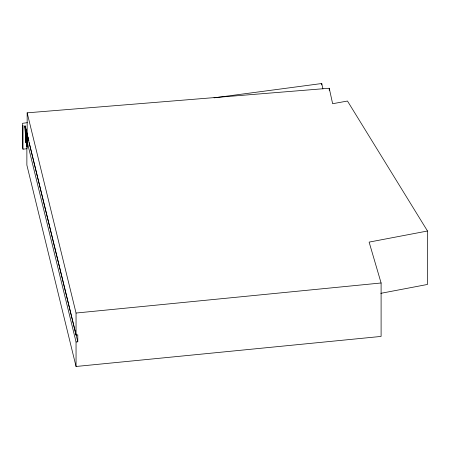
<?xml version="1.0" encoding="UTF-8"?>
<svg xmlns="http://www.w3.org/2000/svg" width="450" height="450" viewBox="0 0 450 450"><rect width="100%" height="100%" fill="white"/><g stroke="black" fill="none" stroke-linecap="round" stroke-linejoin="round"><path stroke-width="0.67" d="M380.796 293.332L427.5 284.451L427.5 231.007L369.118 242.111L381.099 282.983L381.099 336.426L76.05 366.48L26.871 165.088L26.871 140.569L28.969 140.4M27.332 122.676L22.5 123.317L22.5 147.184L22.995 149.209L27.135 148.691M213.964 97.853L321.744 83.52L322.926 88.926M28.271 140.648L24.829 126.006L25.2 125.966L28.536 139.618M24.863 126.692L25.234 126.653L26.814 133.116L26.443 133.155L27.096 146.897M25.037 127.406L25.408 127.367M25.166 127.941L25.537 127.901M25.639 128.301L25.268 128.34L25.954 142.217L26.325 142.172L25.954 142.217M25.301 128.475L25.672 128.436L26.443 144.219L26.848 144.315M25.431 129.009L25.802 128.97M25.56 129.549L25.931 129.504M26.027 129.904L25.656 129.943L26.348 143.82L26.719 143.781L26.348 143.82M25.689 130.084L26.061 130.039M25.791 130.483L26.162 130.438M25.824 130.618L26.196 130.573L27 146.498L27.371 146.453M25.92 131.017L26.291 130.972M26.421 131.507L26.049 131.552L26.736 145.429L27.107 145.384L26.736 145.429M26.083 131.687L26.454 131.648M26.179 132.086L26.55 132.041M26.213 132.221L26.584 132.182L27.242 145.918L26.837 145.822L27.242 145.918M26.314 132.621L26.685 132.581L26.781 134.64M26.348 132.756L26.719 132.716M26.477 133.296L26.848 133.251M26.944 133.65L26.573 133.689L27.225 147.431M26.736 134.364L27.107 134.319L76.05 335.042L77.782 334.868L77.782 341.792L76.05 341.966L26.871 140.569M27.208 134.719L26.837 134.764L27.236 144.259M27.242 134.859L26.871 134.899L27.231 142.453M26.966 135.298L27.338 135.253M27.371 135.394L27 135.433L27.259 140.929M27.259 136.502L27.63 136.463L27.501 135.928L27.782 140.856M27.731 136.862L27.36 136.901L27.557 140.473M27.394 137.042L27.765 136.997M27.861 137.396L27.489 137.436L27.63 140.889M27.619 137.976L27.99 137.931L28.119 138.465L27.748 138.51L27.883 140.704M27.652 138.111L28.024 138.066L28.119 140.681M27.782 138.645L28.153 138.606M28.254 138.999L27.883 139.044L27.945 140.417M27.917 139.179L28.288 139.14M28.142 140.113L28.513 140.074M28.176 140.248L28.547 140.209L28.418 139.674M26.027 140.968L25.689 141.142L25.003 127.271L25.374 127.226L25.476 128.739M25.791 141.542L26.162 141.502M26.421 142.571L26.049 142.616L26.454 142.706M26.443 144.219L26.814 144.174M26.083 142.751L25.397 128.874L25.768 128.835L26.573 144.754L26.944 144.714M27.338 146.317L27 146.498M427.5 231.007L347.473 101.036L332.634 103.719L329.243 88.245L27.163 112.832L76.05 313.037L381.099 282.983M29.149 142.627L77.782 341.792M24.829 126.006L28.333 140.338M26.179 143.151L25.526 129.409L25.898 129.369L25.999 130.877M26.573 144.754L25.954 131.153L26.325 131.113L26.387 132.486M27.956 138.909L28.058 140.968M27.664 137.7L27.596 136.328L27.225 136.367L27.456 140.625M27.107 134.319L27.36 140.777M26.224 131.811L26.871 145.963M25.571 129.139L25.504 127.761L25.133 127.806L25.824 141.683M25.2 125.966L25.234 126.653M329.243 88.245L329.243 90.309M321.744 83.52L321.744 84.926M76.05 313.037L76.05 335.042M76.05 341.966L76.05 366.48M27.163 112.832L27.163 134.837M22.995 125.347L22.995 149.209"/></g></svg>
